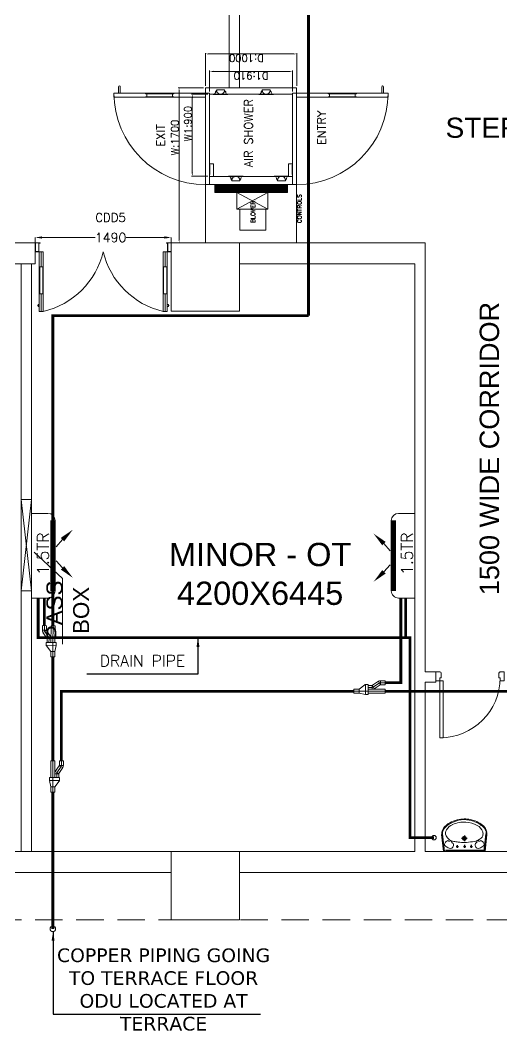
# Model space of a CAD drawing. Extents: x 3505867 to 4040009, y -660366 to -590408.
# Drawn here: x 3910577 to 3915855, y -614920 to -603838 of the extents above; entities that cross this region are included whole.
import ezdxf
from ezdxf.enums import TextEntityAlignment as Align

# ---------------------------------------------------------------- set-up
doc = ezdxf.new("R2010")
doc.units = 0
doc.header["$LTSCALE"] = 6
doc.header["$MEASUREMENT"] = 0
doc.linetypes.add('HIDDEN', pattern=[0.375, 0.25, -0.125])
doc.layers.get('0').update_dxf_attribs({"linetype": 'CONTINUOUS', "lineweight": 0})
doc.layers.get('Defpoints').update_dxf_attribs({"linetype": 'CONTINUOUS', "lineweight": 0})
for name, color, linetype, lineweight in [('1200 Door', 144, 'CONTINUOUS', 0), ('1Y-JOINT', 1, 'CONTINUOUS', 0), ('AC CKT-8', 110, 'CONTINUOUS', 0), ('AC-AHU', 7, 'CONTINUOUS', 0), ('AIR SHOWER', 7, 'CONTINUOUS', 0), ('Chajja', 7, 'CONTINUOUS', 0), ('COL', 5, 'CONTINUOUS', 0), ('DIM', 7, 'CONTINUOUS', 0), ('DOOR', 44, 'CONTINUOUS', 0), ('Double Leaf Door', 4, 'CONTINUOUS', 0), ('HTL-COPPER PIPE', 6, 'CONTINUOUS', 0), ('HVAC_HI-WALL_1.5TR', 5, 'CONTINUOUS', 0), ('M-VRF- CKT', 5, 'CONTINUOUS', 0), ('MEP_HVAC_DRAIN_PIPE', 7, 'CONTINUOUS', 0), ('MEP_HVAC_TEXT', 7, 'CONTINUOUS', 0), ('MEP_HVAC_VRF_COPPER_PIPE', 6, 'CONTINUOUS', 0), ('vrf', 6, 'CONTINUOUS', 0), ('WALL', 10, 'CONTINUOUS', 0), ('WIN', 151, 'CONTINUOUS', 0)]:
    doc.layers.add(name, color=color, linetype=linetype, lineweight=lineweight)
doc.styles.add('ARIAL', font='arial.ttf')
doc.styles.add('ROMANS', font='romans.shx')
doc.styles.get("Standard").update_dxf_attribs({"font": 'SIMPLEX'})
doc.styles.add('VERDANA', font='verdana.ttf')
doc.dimstyles.new('AEPL1', dxfattribs={"dimtxt": 100, "dimasz": 75, "dimexe": 1.25, "dimexo": 50, "dimtad": 0, "dimdec": 0, "dimtxsty": 'ROMANS', "dimcen": 2.5, "dimclrd": 7, "dimclre": 7, "dimadec": 0, "dimazin": 0, "dimtfac": 1, "dimtdec": 0, "dimtmove": 0, "dimatfit": 3, "dimfxl": 1, "dimlwd": 0, "dimlwe": 0, "dimarcsym": 0})
doc.dimstyles.new('BIGDFD', dxfattribs={"dimtxt": 8, "dimasz": 4, "dimexe": 1, "dimexo": 2, "dimtad": 1, "dimlfac": 10, "dimtxsty": 'Standard', "dimcen": 2.5, "dimclrd": 5, "dimclre": 3, "dimclrt": 1, "dimadec": 0, "dimazin": 0, "dimtfac": 1, "dimtmove": 0, "dimatfit": 3, "dimfxl": 1, "dimarcsym": 0})
doc.dimstyles.new('BIGDFD$0', dxfattribs={"dimtxt": 8, "dimasz": 4, "dimexe": 1, "dimexo": 2, "dimtad": 1, "dimlfac": 10, "dimtxsty": 'Standard', "dimcen": 2.5, "dimclrd": 5, "dimclre": 3, "dimclrt": 1, "dimadec": 0, "dimazin": 0, "dimtfac": 1, "dimtmove": 0, "dimatfit": 3, "dimfxl": 1, "dimarcsym": 0})
doc.dimstyles.new('TEXT', dxfattribs={"dimscale": 0, "dimtxt": 500, "dimasz": 100, "dimexe": 75, "dimexo": 100, "dimgap": 50, "dimtad": 0, "dimdec": 0, "dimzin": 0, "dimdsep": 46, "dimtxsty": 'ARIAL', "dimblk": 'OBLIQUE', "dimcen": 0.09, "dimdle": 100, "dimclrd": 256, "dimclre": 256, "dimclrt": 6, "dimadec": 0, "dimazin": 0, "dimtfac": 1, "dimtdec": 0, "dimtofl": 0, "dimtmove": 2, "dimatfit": 3, "dimfxl": 1, "dimfrac": 2, "dimtolj": 1, "dimtzin": 0, "dimarcsym": 0})

# ---------------------------------------------------------------- blocks, each defined once
blk = doc.blocks.new('_Oblique')
at = {"color": 0, "linetype": 'ByBlock', "lineweight": -2}
blk.add_line((-0.5, -0.5), (0.5, 0.5), dxfattribs=at)
blk = doc.blocks.new('750')
at = {"layer": 'DOOR'}
for p, q in [((-50, 705), (-47.5, 705)), ((-35, 690), (-35, 692.5)), ((-50, 45), (-47.5, 45)), ((-35, 60), (-35, 57.5)), ((50, 45), (50, 80)), ((50, 80), (675, 80)), ((50, 45), (675, 45)), ((675, 45), (675, 80))]:
    blk.add_line(p, q, dxfattribs=at)
for points in [[(15, 690), (15, 705), (50, 705), (50, 750), (-50, 750), (-50, 705)], [(-35, 690), (15, 690)], [(15, 60), (15, 45), (50, 45), (50, 0), (-50, 0), (-50, 45)], [(-35, 60), (15, 60)]]:
    blk.add_lwpolyline(points, dxfattribs=at)
for centre, start, end in [((-35, 705), 180, 270), ((-35, 45), 90, 180)]:
    blk.add_arc(centre, 12.5, start, end, dxfattribs=at)
at = {"layer": 'DOOR', "color": 145}
blk.add_arc((15, 45), 660, 0, 90, dxfattribs=at)
blk = doc.blocks.new('*D604')
at = {"layer": 'Defpoints', "color": 0, "linetype": 'ByBlock', "transparency": 16777216}
for p in [(-23015, 7717), (-24505, 7545), (-23015, 7545)]:
    blk.add_point(p, dxfattribs=at)
at = {"layer": 'DIM', "color": 7, "linetype": 'ByBlock', "lineweight": 0, "transparency": 16777216}
for p, q in [((-24505, 7595), (-24505, 7719)), ((-24430, 7717), (-23848, 7717)), ((-23090, 7717), (-23509, 7717)), ((-23015, 7595), (-23015, 7719))]:
    blk.add_line(p, q, dxfattribs=at)
at = {"layer": 'DIM', "color": 7, "linetype": 'ByBlock', "transparency": 16777216}
for points in [[(-24430, 7730), (-24430, 7705), (-24505, 7717)], [(-23090, 7730), (-23090, 7705), (-23015, 7717)]]:
    blk.add_solid(points, dxfattribs=at)
at = {"layer": 'DIM', "color": 0, "linetype": 'ByBlock', "transparency": 16777216, "insert": (-23679, 7717), "char_height": 100, "attachment_point": 5, "style": 'ROMANS'}
blk.add_mtext('1490', dxfattribs=at)
blk = doc.blocks.new('1500x2100x100 DD')
at = {"layer": 'Double Leaf Door'}
for points in [[(49, 264), (54, 264), (54, 560), (49, 560)], [(93, 560), (88, 560), (88, 264), (93, 264)], [(1407, 560), (1412, 560), (1412, 264), (1407, 264)], [(1451, 264), (1446, 264), (1446, 560), (1451, 560)]]:
    blk.add_hatch(color=6, dxfattribs=at).paths.add_polyline_path(points)
at = {"layer": 'Double Leaf Door', "color": 8}
for p, q in [((35, 697), (35, 679)), ((49, 699), (37, 699)), ((37, 677), (49, 677)), ((49, 100), (49, 754)), ((49, 754), (93, 754)), ((49, 699), (49, 677)), ((71, 560), (71, 754)), ((93, 754), (93, 100)), ((1451, 754), (1407, 754)), ((1407, 754), (1407, 100)), ((1429, 560), (1429, 754)), ((1451, 100), (1451, 754)), ((1451, 699), (1463, 699)), ((1451, 699), (1451, 677)), ((1463, 677), (1451, 677)), ((1465, 697), (1465, 679)), ((71, 100), (71, 264)), ((1429, 100), (1429, 264)), ((5, 100), (5, 0)), ((45, 100), (5, 100)), ((5, 0), (45, 0)), ((7, 98), (7, 2)), ((43, 98), (7, 98)), ((7, 2), (45, 2)), ((43, 3), (43, 98)), ((55, 3), (43, 3)), ((45, 5), (45, 100)), ((57, 5), (45, 5)), ((45, 2), (55, 2)), ((45, 0), (57, 0)), ((93, 100), (49, 100)), ((55, 2), (55, 3)), ((57, 0), (57, 5)), ((1407, 100), (1451, 100)), ((1443, 0), (1443, 5)), ((1443, 5), (1455, 5)), ((1455, 0), (1443, 0)), ((1445, 2), (1445, 3)), ((1445, 3), (1457, 3)), ((1455, 2), (1445, 2)), ((1455, 5), (1455, 100)), ((1455, 100), (1495, 100)), ((1493, 2), (1455, 2)), ((1495, 0), (1455, 0)), ((1457, 3), (1457, 98)), ((1457, 98), (1493, 98)), ((1493, 98), (1493, 2)), ((1495, 100), (1495, 0))]:
    blk.add_line(p, q, dxfattribs=at)
at = {"layer": 'Double Leaf Door', "color": 6}
for p, q in [((93, 560), (49, 560)), ((49, 560), (49, 264)), ((54, 264), (54, 560)), ((88, 264), (88, 560)), ((93, 264), (93, 560)), ((1407, 264), (1407, 560)), ((1407, 560), (1451, 560)), ((1412, 264), (1412, 560)), ((1446, 264), (1446, 560)), ((1451, 560), (1451, 264)), ((49, 264), (93, 264)), ((1451, 264), (1407, 264))]:
    blk.add_line(p, q, dxfattribs=at)
at = {"layer": 'Double Leaf Door', "color": 6, "ltscale": 100}
for p, q in [((88, 560), (88, 264)), ((1412, 560), (1412, 264))]:
    blk.add_line(p, q, dxfattribs=at)
at = {"layer": 'Double Leaf Door', "color": 6}
for points in [[(49, 560), (49, 264), (54, 264), (54, 560), (49, 560)], [(93, 560), (93, 264), (88, 264), (88, 560), (93, 560)], [(1407, 560), (1407, 264), (1412, 264), (1412, 560), (1407, 560)], [(1451, 560), (1451, 264), (1446, 264), (1446, 560), (1451, 560)]]:
    blk.add_lwpolyline(points, dxfattribs=at)
at = {"layer": 'Double Leaf Door', "ltscale": 5000}
for points in [[(49, 560), (49, 264), (54, 264), (54, 560), (49, 560)], [(1451, 560), (1451, 264), (1446, 264), (1446, 560), (1451, 560)]]:
    blk.add_lwpolyline(points, dxfattribs=at)
at = {"layer": 'Double Leaf Door', "color": 8}
for centre, radius, start, end in [((35, 688), 3.72, 90, 270), ((37, 697), 1.98, 90, 180), ((37, 679), 1.98, 180, 270), ((-111, -108), 886, 13.5745, 76.6836), ((1611, -108), 886, 103.3164, 166.4255), ((1463, 697), 1.98, 0, 90), ((1463, 679), 1.98, 270, 0), ((1465, 688), 3.72, 270, 90)]:
    blk.add_arc(centre, radius, start, end, dxfattribs=at)
blk = doc.blocks.new('*D19')
at = {"color": 3, "lineweight": -2, "transparency": 16777216}
for p, q in [((72.8, 197.7), (72.8, 215.6)), ((162.8, 197.7), (162.8, 215.6))]:
    blk.add_line(p, q, dxfattribs=at)
at = {"color": 5, "lineweight": -2, "transparency": 16777216}
blk.add_line((76.8, 214.6), (158.8, 214.6), dxfattribs=at)
at = {"color": 5, "transparency": 16777216}
for points in [[(76.8, 215.3), (76.8, 214), (72.8, 214.6)], [(158.8, 214), (158.8, 215.3), (162.8, 214.6)]]:
    blk.add_solid(points, dxfattribs=at)
at = {"layer": 'Defpoints', "color": 0, "transparency": 16777216}
for p in [(162.8, 214.6), (72.8, 195.7), (162.8, 195.7)]:
    blk.add_point(p, dxfattribs=at)
at = {"color": 1, "transparency": 16777216, "insert": (130.4, 219.4), "char_height": 8, "attachment_point": 5}
blk.add_mtext('W1:900', dxfattribs=at)
blk = doc.blocks.new('*D20')
at = {"color": 3, "lineweight": -2, "transparency": 16777216}
for p, q in [((0, 202.2), (0, 230.1)), ((170, 202.2), (170, 230.1))]:
    blk.add_line(p, q, dxfattribs=at)
at = {"color": 5, "lineweight": -2, "transparency": 16777216}
blk.add_line((166, 229.1), (4, 229.1), dxfattribs=at)
at = {"color": 5, "transparency": 16777216}
for points in [[(4, 229.7), (4, 228.4), (0, 229.1)], [(166, 228.4), (166, 229.7), (170, 229.1)]]:
    blk.add_solid(points, dxfattribs=at)
at = {"layer": 'Defpoints', "color": 0, "transparency": 16777216}
for p in [(0, 229.1), (0, 200.2), (170, 200.2)]:
    blk.add_point(p, dxfattribs=at)
at = {"color": 1, "transparency": 16777216, "insert": (115.3, 233.8), "char_height": 8, "attachment_point": 5}
blk.add_mtext('W:1700', dxfattribs=at)
blk = doc.blocks.new('nolllw new')
for p, q in [((-139, 14), (-138, 15)), ((-124, 16), (-137, 16)), ((-123, 15), (-107, -15)), ((-113, 14), (-3, 14)), ((8, 15), (-8, -15)), ((9, 16), (22, 16)), ((23, 14), (23, 16)), ((23, 14), (23, 15)), ((-100, -16), (-106, -16)), ((-15, -16), (-9, -16))]:
    blk.add_line(p, q)
at = {"color": 19}
for p, q in [((-124, 16), (-58, 16)), ((9, 16), (-58, 16)), ((-100, -34), (-15, -34))]:
    blk.add_line(p, q, dxfattribs=at)
at = {"color": 1}
for p, q in [((-75, 15), (-75, 11)), ((-41, 15), (-41, 11)), ((-100, -27), (-100, -34)), ((-15, -27), (-15, -34))]:
    blk.add_line(p, q, dxfattribs=at)
at = {"color": 3}
for p, q in [((-113, -5), (-113, -13)), ((-110, -16), (-110, -16)), ((-109, -17), (-101, -34)), ((-100, -34), (-100, -34)), ((-15, -34), (-15, -34)), ((-7, -17), (-14, -34)), ((-6, -16), (-5, -16)), ((-2, -5), (-2, -13))]:
    blk.add_line(p, q, dxfattribs=at)
for centre, radius, start, end in [((-137, 15), 1, 90, 159.381), ((-124, 15), 1, 27.8597, 90), ((9, 15), 1, 90, 152.1403), ((22, 15), 1, 20.619, 90), ((-106, -15), 1, 207.8597, 270), ((-100, -15), 1, 270, 343.3261), ((-61, -27), 40.2, 161.5212, 163.3261), ((-54, -27), 40.2, 16.6739, 18.4788), ((-15, -15), 1, 196.6739, 270), ((-9, -15), 1, 270, 332.1403)]:
    blk.add_arc(centre, radius, start, end)
at = {"color": 1}
for centre, radius, start, end in [((-61, -27), 39.2, 111.5891, 180), ((-74, 15), 0.396, 106.6984, 167.5275), ((-76, 11), 1, 291.5891, 0), ((-41, 15), 0.396, 12.4725, 73.3016), ((-40, 11), 1, 180, 248.4109), ((-54, -27), 39.2, 0, 68.4109)]:
    blk.add_arc(centre, radius, start, end, dxfattribs=at)
at = {"color": 3}
for centre, radius, start, end in [((-110, -13), 3, 180, 270), ((-110, -17), 1, 24.7129, 90), ((-100, -34), 0.5, 204.7129, 270), ((-15, -34), 0.5, 270, 335.2871), ((-6, -17), 1, 90, 155.2871), ((-5, -13), 3, 270, 0)]:
    blk.add_arc(centre, radius, start, end, dxfattribs=at)
blk = doc.blocks.new('*D22')
at = {"layer": 'AIR SHOWER', "color": 3, "lineweight": -2, "transparency": 16777216}
for p, q in [((172, 200.2), (208, 200.2)), ((172, 100.2), (208, 100.2))]:
    blk.add_line(p, q, dxfattribs=at)
at = {"layer": 'AIR SHOWER', "color": 5, "lineweight": -2, "transparency": 16777216}
blk.add_line((207, 104.2), (207, 196.2), dxfattribs=at)
at = {"layer": 'AIR SHOWER', "color": 5, "transparency": 16777216}
for points in [[(207.7, 196.2), (206.4, 196.2), (207, 200.2)], [(206.4, 104.2), (207.7, 104.2), (207, 100.2)]]:
    blk.add_solid(points, dxfattribs=at)
at = {"layer": 'Defpoints', "color": 0, "transparency": 16777216}
for p in [(170, 200.2), (207, 200.2), (170, 100.2)]:
    blk.add_point(p, dxfattribs=at)
at = {"layer": 'AIR SHOWER', "color": 1, "transparency": 16777216, "insert": (202.3, 155.3), "char_height": 8, "attachment_point": 5, "rotation": 90}
blk.add_mtext('D:1000', dxfattribs=at)
blk = doc.blocks.new('*D23')
at = {"layer": 'AIR SHOWER', "color": 3, "lineweight": -2, "transparency": 16777216}
for p, q in [((166, 195.7), (188.8, 195.7)), ((166, 104.7), (188.8, 104.7))]:
    blk.add_line(p, q, dxfattribs=at)
at = {"layer": 'AIR SHOWER', "color": 5, "lineweight": -2, "transparency": 16777216}
blk.add_line((187.8, 191.7), (187.8, 108.7), dxfattribs=at)
at = {"layer": 'AIR SHOWER', "color": 5, "transparency": 16777216}
for points in [[(188.5, 191.7), (187.2, 191.7), (187.8, 195.7)], [(187.2, 108.7), (188.5, 108.7), (187.8, 104.7)]]:
    blk.add_solid(points, dxfattribs=at)
at = {"layer": 'Defpoints', "color": 0, "transparency": 16777216}
for p in [(164, 195.7), (164, 104.7), (187.8, 104.7)]:
    blk.add_point(p, dxfattribs=at)
at = {"layer": 'AIR SHOWER', "color": 1, "transparency": 16777216, "insert": (183.1, 150.2), "char_height": 8, "attachment_point": 5, "rotation": 90}
blk.add_mtext('D1:910', dxfattribs=at)
blk = doc.blocks.new('u46')
at = {"color": 8, "lineweight": 25}
for p, q in [((-10, 228), (175, 249)), ((-10, 220), (181, 242)), ((-1, -209), (1, 209)), ((57, 81), (29, 81)), ((62, 2), (29, 2)), ((44, 93), (44, 67)), ((44, 14), (44, -13)), ((163, 3), (102, 3)), ((133, -27), (133, 33)), ((62, -73), (29, -73)), ((44, -61), (44, -87)), ((-10, -216), (181, -238)), ((-10, -224), (175, -245))]:
    blk.add_line(p, q, dxfattribs=at)
at = {"color": 8, "extrusion": (0, 0, -1)}
for centre, major_axis, start_param, end_param in [((188, 150), (0, 99.5), -0.132539, 0.848731), ((186, 148), (0.1, 94.4), -0.049658, 0.838116), ((56, 154), (0, 34), 4.33982, 5.202657), ((65, 170), (0.3, 49.2), 3.359735, 4.09512), ((145, 128), (1, 126), -1.238036, -0.892193), ((66, 199), (0, 20.7), -1.101507, 0.481509), ((62, 153), (0, 31.9), 2.620328, 3.422401), ((57, 163), (-0.3, 56.9), 0.324902, 0.965135), ((104, 118), (-0.2, 26.8), -1.278641, -0.487266), ((96, 136), (0, 7.39), -0.727724, 1.373337), ((387, 48), (0, 296), -1.495794, -1.328336), ((208, 103), (0, 110), -1.431017, -0.436146), ((110, 167), (-6.08, 6.08), 4.867594, 6.265028), ((110, 165), (5.47, 5.47), 2.097053, 3.541809), ((90, 185), (0, 17.9), 0.880684, 2.260744), ((190, 138), (0, 70.9), -0.405199, 0.56573), ((154, 79), (0, 140), 0.557563, 1.193786), ((57, 20), (0, 275), 0.806541, 1.180915), ((50, 14), (0, 294), 0.809856, 1.41441), ((13, 7), (0, 298), 1.141495, 1.637774), ((35, 3), (0, 303), 1.155365, 1.952189), ((44, 81), (0.02, 6.43), 3.139035, 9.42222), ((44, 2), (0.08, 6.43), 3.12883, 9.412015), ((820, -1), (0, 732), -1.56667, -1.474079), ((888, 37), (1, 801), 4.558159, 4.668067), ((133, 3), (0, 21.6), 3.141254, 9.424439), ((133, 3), (-0.1, 15.5), 3.145308, 9.428493), ((133, 3), (0, 10.9), 3.142047372431534, 9.42523267961112), ((72, -2), (0, 274), 1.346594, 1.865175), ((44, -73), (0.02, 6.43), 3.139035, 9.42222), ((263, -74), (0, 167), 4.181112, 4.641559), ((56, -13), (0, 287), 1.808981, 2.322804), ((62, -11), (0, 247), 1.579809, 2.112792), ((124, -52), (0, 200), 1.868215, 2.281789), ((56, -148), (0, 34), 4.222121, 5.084958), ((65, -164), (0.1, 49.2), -0.960797, -0.225412), ((145, -122), (0, 126), 4.027191, 4.373034), ((66, -193), (0, 20.7), 2.661884, 4.2449), ((62, -147), (-0.1, 31.9), -0.276767, 0.525307), ((57, -157), (0.3, 56.9), 2.176458, 2.816691), ((104, -111), (0.2, 26.8), 3.628858, 4.420234), ((97, -128), (-0.03, 8.55), 1.455188, 3.796569), ((110, -161), (-6.08, 6.08), 4.730546, 6.12798), ((111, -159), (6.17, 6.17), 4.354779, 6.027124), ((90, -178), (0, 17.9), 0.880848, 2.260908), ((193, -126), (0, 80.1), 3.554495, 4.299548), ((181, -107), (0, 94.7), 2.890537, 3.362984), ((163, -80), (0, 126), 2.054055, 2.802751), ((187, -138), (0, 106), 2.310552, 2.942572), ((172, -117), (0, 123), 2.127435, 2.640092), ((185, -162), (-0.1, 83.2), 2.850118, 3.264751), ((188, -160), (0, 78.1), 2.562376, 3.231693)]:
    blk.add_ellipse(centre, major_axis=major_axis, ratio=1, start_param=start_param, end_param=end_param, dxfattribs=at)
blk = doc.blocks.new('HI WALL SPLIT AC UNIT 1.5TR')
at = {"layer": 'HVAC_HI-WALL_1.5TR', "color": 5, "lineweight": 5}
for p, q in [((1295076, -129963), (1295847, -129963)), ((1294997, -130221), (1294997, -130042)), ((1295926, -130221), (1295926, -130042)), ((1294997, -130221), (1295926, -130221))]:
    blk.add_line(p, q, dxfattribs=at)
at = {"layer": 'HVAC_HI-WALL_1.5TR', "color": 8, "lineweight": 5}
for p, q in [((1295076, -129970), (1295847, -129970)), ((1295076, -129979), (1295847, -129979)), ((1295076, -129988), (1295847, -129988)), ((1295076, -130000), (1295847, -130000)), ((1295076, -130009), (1295847, -130009))]:
    blk.add_line(p, q, dxfattribs=at)
at = {"layer": 'HVAC_HI-WALL_1.5TR', "color": 7, "lineweight": 5}
for p, q in [((1295285, -129882), (1295363, -129952)), ((1295595, -129882), (1295517, -129952))]:
    blk.add_line(p, q, dxfattribs=at)
at = {"layer": 'HVAC_HI-WALL_1.5TR', "color": 5, "lineweight": 5}
for centre, start, end in [((1295076, -130042), 90, 180), ((1295847, -130042), 0, 90)]:
    blk.add_arc(centre, 78.8, start, end, dxfattribs=at)
at = {"layer": 'HVAC_HI-WALL_1.5TR', "color": 7, "lineweight": 5}
for points in [[(1295304, -129864), (1295266, -129901), (1295176, -129769)], [(1295576, -129864), (1295614, -129901), (1295704, -129769)]]:
    blk.add_solid(points, dxfattribs=at)
blk = doc.blocks.new('Y-JOINT')
at = {"layer": '1Y-JOINT', "extrusion": (7.0061e-12, -6.61628e-05, 1)}
for p, q in [((416463, -2646, 0), (416247, -2646, 0)), ((416247, -2646, 0), (416247, -2697, 0)), ((416247, -2671, 0), (416463, -2671, 0)), ((416463, -2697, 0), (416247, -2697, 0)), ((416310, -2755, 0), (416386, -2703, 0)), ((416408, -2748, 0), (416386, -2703, 0)), ((416412, -2747, 0), (416412, -2697, 0)), ((416463, -2697, 0), (416412, -2697, 0)), ((416412, -2722, 0), (416463, -2722, 0)), ((416463, -2757, 0), (416463, -2628, 0)), ((416463, -2628, 0), (416499, -2628, 0)), ((416499, -2757, 0), (416499, -2628, 0)), ((416579, -2646, 0), (416499, -2628, 0)), ((416579, -2697, 0), (416506, -2754, 0)), ((416306, -2756, 0), (416247, -2756, 0)), ((416247, -2772, 0), (416247, -2756, 0)), ((416247, -2756, 0), (416247, -2807, 0)), ((416247, -2781, 0), (416306, -2781, 0)), ((416306, -2807, 0), (416247, -2807, 0)), ((416306, -2756, 0), (416306, -2807, 0)), ((416310, -2755, 0), (416333, -2801, 0)), ((416321, -2778, 0), (416399, -2725, 0)), ((416333, -2801, 0), (416408, -2748, 0)), ((416463, -2747, 0), (416412, -2747, 0)), ((416463, -2757, 0), (416499, -2757, 0))]:
    blk.add_line(p, q, dxfattribs=at)
at = {"layer": '1Y-JOINT', "extrusion": (6.9964e-12, -6.61628e-05, 1)}
for p, q in [((416647, -2671, 0), (416463, -2671, 0)), ((416579, -2646, 0), (416647, -2646, 0)), ((416579, -2697, 0), (416647, -2697, 0)), ((416647, -2646, 0), (416647, -2697, 0))]:
    blk.add_line(p, q, dxfattribs=at)
at = {"layer": '1Y-JOINT'}
blk.add_line((416579, -2697, 0), (416579, -2646, 0), dxfattribs=at)
at = {"layer": '1Y-JOINT', "extrusion": (7.0061e-12, -6.61628e-05, 1)}
for centre, radius, start, end in [((416412, -2756, 0), 59.5, 90, 116.0671), ((416412, -2756, 0), 34.2, 90, 116.0671), ((416306, -2747, 0), 8.85, 270, 296.0671), ((416306, -2747, 0), 34.2, 270, 296.0671), ((416306, -2747, 0), 59.5, 270, 296.0671), ((416412, -2756, 0), 8.85, 90, 116.0671), ((416499, -2749, 0), 8.85, 270, 321.3789)]:
    blk.add_arc(centre, radius, start, end, dxfattribs=at)
blk = doc.blocks.new('A$C4D743431')
at = {"layer": 'AC CKT-8', "xscale": 0.933787291884793, "yscale": 0.933787291884793, "zscale": 0.933787291884793, "rotation": 359.9999939263457}
blk.add_blockref('Y-JOINT', (-389060, 2495, 0), dxfattribs=at)
blk = doc.blocks.new('G$C4406566D')
at = {"layer": 'M-VRF- CKT', "xscale": 0.8031807735897878, "yscale": 0.8031807735897878, "zscale": 0.8031807735897878, "rotation": 180}
blk.add_blockref('A$C4D743431', (-224.2, -88.8, 0), dxfattribs=at)
blk.add_blockref('A$C4D743431', (-224.2, -88.8, 0), dxfattribs=at)
blk = doc.blocks.new('G$C186CAD5F')
at = {"layer": 'vrf', "color": 3, "xscale": 8.96419313933734, "yscale": 8.96419313933734, "zscale": 8.96419313933734, "rotation": 270.0000005682937}
blk.add_blockref('G$C4406566D', (796, -2010, 0), dxfattribs=at)
blk = doc.blocks.new('AIR SHOWER')
at = {"layer": 'AIR SHOWER'}
h = blk.add_hatch(dxfattribs=at)
h.set_pattern_fill('ANSI37', color=256, scale=0.24, angle=180, style=0)
h.set_pattern_definition([(45, (-36516.70436, 5170.6153), (-0.538815367, 0.538815367), []), (135, (-36516.70436, 5170.6153), (-0.538815367, -0.538815367), [])])
h.paths.add_polyline_path([(63.7649, 110.1138), (54.9235, 110.1138), (54.9235, 189.8012), (63.7649, 189.8012)])
h = blk.add_hatch(dxfattribs=at)
h.set_pattern_fill('ANSI37', color=256, scale=0.24, angle=180, style=0)
h.set_pattern_definition([(45, (-52704.6564, 3586.6221), (-0.538815367, 0.538815367), []), (135, (-52704.6564, 3586.6221), (-0.538815367, -0.538815367), [])])
h.paths.add_polyline_path([(54.9235, 189.5272), (63.7649, 189.5272), (63.7649, 182.3028), (54.9235, 182.3028)])
for p, q in [((159.5, 200.2351), (159.5, 300.4701)), ((164, 300.4701), (159.5, 300.4701)), ((164, 300.4701), (164, 200.2351)), ((171.05, 295.4201), (164, 295.4201)), ((171.05, 293.5201), (164, 293.5201)), ((159.5, 265.8021), (160.1, 265.8021)), ((160.1, 234.8021), (160.1, 265.8021)), ((160.1, 264.3021), (163.4, 264.3021)), ((163.4, 265.8021), (163.4, 234.8021)), ((163.4, 265.8021), (164, 265.8021)), ((159.5, 234.8021), (160.1, 234.8021)), ((160.1, 236.3021), (163.4, 236.3021)), ((163.4, 234.8021), (164, 234.8021)), ((0, 100.2351), (0, 200.2351)), ((0, 200.2351), (170, 200.2351)), ((63.7649, 200.2351), (63.7649, 195.7351)), ((63.7649, 100.2351), (63.7649, 200.2351)), ((164, 200.2351), (164, 195.7351)), ((170, 100.2351), (170, 200.2351)), ((170, 100.2351), (170, 200.2351)), ((63.7649, 195.7351), (164, 195.7351)), ((72.7649, 195.7351), (164, 195.7351)), ((72.7649, 195.7351), (72.7649, 104.7351)), ((162.7649, 195.7351), (162.7649, 104.7351)), ((162.7649, 195.7351), (162.7649, 104.7351)), ((54.9235, 165.7555), (36.841, 131.8309)), ((54.9235, 131.8309), (36.841, 165.7555)), ((0, 100.2351), (170, 100.2351)), ((63.7649, 104.7351), (164, 104.7351)), ((63.7649, 104.7351), (63.7649, 100.2351)), ((159.5, 100.2351), (159.5, 0)), ((164, 100.2351), (164, 104.7351)), ((164, 0), (164, 100.2351)), ((159.5, 65.6681), (160.1, 65.6681)), ((160.1, 65.6681), (160.1, 34.6681)), ((160.1, 64.1681), (163.4, 64.1681)), ((163.4, 34.6681), (163.4, 65.6681)), ((163.4, 65.6681), (164, 65.6681)), ((159.5, 34.6681), (160.1, 34.6681)), ((160.1, 36.1681), (163.4, 36.1681)), ((163.4, 34.6681), (164, 34.6681)), ((164, 0), (159.5, 0)), ((171.05, 6.95), (164, 6.95)), ((171.05, 5.05), (164, 5.05))]:
    blk.add_line(p, q, dxfattribs=at)
for points in [[(63.7649, 190.0987), (54.9235, 190.0987), (54.9235, 110.1138), (63.7649, 110.1138)], [(86.4277, 195.7351), (72.7649, 195.7351), (72.7649, 191.2865), (86.4277, 191.2865)], [(74.6432, 195.334), (85.2425, 195.334), (85.2425, 195.7351), (74.6432, 195.7351)], [(36.841, 162.4912), (13.6037, 162.4912), (13.6037, 133.8537), (36.841, 133.8537)], [(54.9235, 165.7555), (36.841, 165.7555), (36.841, 131.8309), (54.9235, 131.8309)], [(22.7846, 100.2351), (32.79, 100.2351), (32.79, 100.2351), (22.7846, 100.2351)], [(22.7846, 100.2351), (34.2228, 100.2351), (34.2228, 99.8821), (22.7846, 99.8821)], [(38.3459, 100.2351), (39.8996, 100.2351), (39.8996, 99.8823), (38.3459, 99.8823)], [(86.4277, 104.7351), (72.7649, 104.7351), (72.7649, 109.1836), (86.4277, 109.1836)], [(74.6432, 105.1361), (85.2425, 105.1361), (85.2425, 104.7351), (74.6432, 104.7351)]]:
    blk.add_lwpolyline(points, close=True, dxfattribs=at)
at = {"layer": 'AIR SHOWER', "color": 19, "lineweight": 0}
for centre, start, end in [((164, 200.2351), 90, 180), ((164, 100.2351), 180, 270)]:
    blk.add_arc(centre, 100.2351, start, end, dxfattribs=at)
at = {"layer": 'AIR SHOWER'}
for centre in [(171.05, 294.4701), (171.05, 6)]:
    blk.add_arc(centre, 0.95, 270, 90, dxfattribs=at)
at = {"layer": 'AIR SHOWER', "xscale": -0.1, "yscale": 0.1, "zscale": 0.1}
for p, rotation in [((164.3039, 177.8504), 89.99999999999997), ((71.3723, 172.6198), 269.9999999999856), ((164.3039, 127.8504), 89.99999999999997), ((71.3723, 122.6198), 269.9999999999856)]:
    blk.add_blockref('nolllw new', p, dxfattribs=dict(at, rotation=rotation))
at = {"layer": 'AIR SHOWER'}
for s, height, p in [('EXIT', 9.14932, (105.2922, 244.8428)), ('AIR SHOWER', 9.14932, (82.7486, 148.4504)), ('BLOWER', 4.57466, (21.8029, 145.8279)), ('CONTROLS', 4.57466, (21.5589, 94.8755)), ('ENTRY', 9.14932, (107.2005, 68.4017))]:
    blk.add_text(s, height=height, dxfattribs=at).set_placement(p)
for base, p1, p2, angle, text, dimstyle, picture, middle in [((0, 229.071), (170, 200.2351), (0, 200.2351), 180, 'W:1700', 'BIGDFD', '*D20', (115.3408, 229.071)), ((162.7649, 214.648), (72.7649, 195.7351), (162.7649, 195.7351), 180, 'W1:900', 'BIGDFD', '*D19', (130.4357, 214.648)), ((207.0183, 200.2351), (170, 100.2351), (170, 200.2351), 90, 'D:<>', 'BIGDFD$0', '*D22', (207.0183, 155.2726))]:
    dim = blk.add_linear_dim(base=base, p1=p1, p2=p2, angle=angle, text=text, dimstyle=dimstyle, dxfattribs=at)
    dim.commit()
    dim.dimension.update_dxf_attribs({"geometry": picture, "text_midpoint": middle, "dimtype": 128})
dim = blk.add_linear_dim(base=(187.8331, 104.7351), p1=(164, 195.7351), p2=(164, 104.7351), angle=90, text='D1:<>', dimstyle='BIGDFD$0', dxfattribs=at)
dim.commit()
dim.dimension.update_dxf_attribs({"geometry": '*D23', "text_midpoint": (183.1235, 150.2351)})
blk = doc.blocks.new('CIVIL IVF')
at = {"layer": 'Chajja', "color": 8, "linetype": 'HIDDEN', "ltscale": 200}
blk.add_line((-33055, 235.2), (-10540, 235.2), dxfattribs=at)
at = {"layer": 'COL', "color": 8}
for points in [[(-23015, 7660.2), (-22265, 7660.2), (-22265, 6910.2), (-23015, 6910.2)], [(-23015, 985.2), (-22265, 985.2), (-22265, 235.2), (-23015, 235.2)]]:
    blk.add_lwpolyline(points, close=True, dxfattribs=at)
at = {"layer": 'WALL', "color": 8, "linetype": 'ByBlock'}
for p, q in [((-22380, 9360.2), (-22380, 10700.2)), ((-22265, 9360.2), (-22265, 10700.2)), ((-22265, 9360.2), (-22380, 9360.2)), ((-25370, 7660.2), (-24505, 7660.2)), ((-24505, 7660.2), (-24505, 7430.2)), ((-22265, 7660.2), (-20230, 7660.2)), ((-20230, 7660.2), (-20230, 2955.2)), ((-25370, 7430.2), (-24505, 7430.2)), ((-24660, 7430.2), (-24660, 4842.7)), ((-24545, 7430.2), (-24545, 4842.7)), ((-22265, 7430.2), (-20345, 7430.2)), ((-20345, 7430.2), (-20345, 985.2)), ((-24660, 3842.7), (-24660, 985.2)), ((-24545, 3842.7), (-24545, 985.2)), ((-20115, 2955.2), (-20230, 2955.2)), ((-20115, 2955.2), (-20115, 2840.2)), ((-20230, 2840.2), (-20230, 985.2)), ((-20115, 2840.2), (-20230, 2840.2)), ((-28190, 985.2), (-23015, 985.2)), ((-22265, 985.2), (-20345, 985.2)), ((-20230, 985.2), (-16305, 985.2)), ((-28190, 755.2), (-23015, 755.2)), ((-22265, 755.2), (-16305, 755.2))]:
    blk.add_line(p, q, dxfattribs=at)
at = {"layer": 'WIN', "color": 8, "linetype": 'Continuous'}
for p, q in [((-24545, 3842.7), (-24660, 4842.7)), ((-24660, 3842.7), (-24545, 4842.7))]:
    blk.add_line(p, q, dxfattribs=at)
blk.add_lwpolyline([(-24660, 3842.7), (-24545, 3842.7), (-24545, 4842.7), (-24660, 4842.7)], close=True, dxfattribs=at)
at = {"layer": 'AIR SHOWER', "color": 8, "xscale": 10, "yscale": 10, "zscale": 10, "rotation": 90}
blk.add_blockref('AIR SHOWER', (-20637.6, 7660.2), dxfattribs=at)
at = {"layer": 'DOOR', "color": 8, "rotation": 270}
blk.add_blockref('750', (-20115, 2905.2), dxfattribs=at)
at = {"layer": 'Double Leaf Door', "color": 8, "xscale": -1, "rotation": 180}
blk.add_blockref('1500x2100x100 DD', (-24510, 7660.2), dxfattribs=at)
at = {"layer": 'WALL', "color": 8, "linetype": 'ByBlock', "rotation": 90}
blk.add_blockref('u46', (-19799, 995.4), dxfattribs=at)
at = {"layer": '1200 Door', "color": 8, "linetype": 'ByBlock', "style": 'ROMANS'}
blk.add_text('CDD5', height=94.18, dxfattribs=at).set_placement((-23847.2, 7889.3, -35804.4))
at = {"layer": 'DIM', "color": 8, "style": 'ARIAL'}
blk.add_text('1500 WIDE CORRIDOR', height=212.5, rotation=90, dxfattribs=at).set_placement((-19357.7, 5403), align=Align.BOTTOM_CENTER)
at = {"layer": 'DIM', "color": 8, "insert": (-22040.4, 4026.8, -101230.8), "char_height": 255, "width": 2454.158, "attachment_point": 5, "style": 'ARIAL'}
blk.add_mtext('MINOR - OT\\P4200X6445', dxfattribs=at)
at = {"layer": 'DIM', "color": 8, "linetype": 'Continuous', "insert": (-24147.6, 3628.3), "char_height": 175, "width": 1149.25, "attachment_point": 5, "rotation": 90, "style": 'ARIAL'}
blk.add_mtext('PASS BOX', dxfattribs=at)
at = {"layer": 'WALL', "color": 8, "linetype": 'Continuous', "insert": (-18904.7, 9103.3), "char_height": 220.414, "width": 4941.395, "attachment_point": 5, "style": 'ARIAL'}
blk.add_mtext(' SEMI-\\PSTERILE AREA', dxfattribs=at)
at = {"layer": 'DIM', "color": 8, "linetype": 'ByBlock'}
dim = blk.add_linear_dim(base=(-23015, 7717.3), p1=(-24505, 7545.2), p2=(-23015, 7545.2), dimstyle='AEPL1', dxfattribs=at)
dim.commit()
dim.dimension.update_dxf_attribs({"geometry": '*D604', "text_midpoint": (-23678.7, 7717.3), "dimtype": 160})
at = {"layer": 'WIN', "color": 8, "linetype": 'Continuous'}
blk.add_leader([(-24516.3, 4265.3), (-24204.8, 3976.8), (-24204.8, 3259)], dimstyle='TEXT', override={"dimscale": 1, "dimtxt": 200, "dimasz": 50, "dimfxl": 0.18}, dxfattribs=at)

msp = doc.modelspace()

# ---------------------------------------------------------------- linework, layer by layer
at = {"layer": 'MEP_HVAC_DRAIN_PIPE', "linetype": 'ByBlock', "const_width": 30}
for points in [[(3910773.6, -610175.2), (3910773.6, -610610.5), (3914849.9, -610610.5), (3914849.9, -612802), (3915112, -612802)], [(3914801.9, -610610.5), (3914801.9, -610175.2)]]:
    msp.add_lwpolyline(points, dxfattribs=at)
at = {"layer": 'MEP_HVAC_DRAIN_PIPE', "linetype": 'ByBlock'}
msp.add_circle((3915112, -612802), 25, dxfattribs=at)
at = {"layer": 'MEP_HVAC_VRF_COPPER_PIPE', "color": 6, "linetype": 'ByBlock', "const_width": 30}
for points in [[(3913737, -601163.9), (3913737, -607078.2)], [(3910934.5, -610478.4), (3910934.5, -607078.2), (3913737, -607078.2)], [(3910934.5, -611960.1), (3910934.5, -610820.4)], [(3910934.5, -613803.2), (3910934.5, -612302.1)]]:
    msp.add_lwpolyline(points, dxfattribs=at)
for points, elevation in [([(3910842.4, -610477.9), (3910842.4, -610175.2)], 0), ([(3914576.4, -611102.8), (3914749.3, -611102.8), (3914749.3, -610175.2)], 0), ([(3914234.4, -611197.9), (3911028.6, -611197.9), (3911028.6, -611960.1)], -50615.4), ([(3922462.4, -611197.9), (3914576.4, -611197.9)], -50615.4)]:
    msp.add_lwpolyline(points, dxfattribs=dict(at, elevation=elevation))
at = {"layer": 'MEP_HVAC_VRF_COPPER_PIPE', "linetype": 'ByBlock'}
msp.add_circle((3910934.5, -613803.2), 30, dxfattribs=at)

# ---------------------------------------------------------------- block references
at = {"linetype": 'ByBlock'}
msp.add_blockref('CIVIL IVF', (3935247.1, -613938.4), dxfattribs=at)
at = {"layer": 'HTL-COPPER PIPE', "yscale": 0.1271654228864588, "zscale": 0.1271654228864588}
for p, xscale, rotation in [((3910934.5, -610820.4), 0.1271654228864588, 179.6773938823636), ((3914234.4, -611196.8), 0.1271654228864588, 90.00000000000001), ((3910934.5, -612302.1), -0.1271654228864588, 180)]:
    msp.add_blockref('G$C186CAD5F', p, dxfattribs=dict(at, xscale=xscale, rotation=rotation))
at = {"layer": 'HVAC_HI-WALL_1.5TR'}
for p, rotation in [((4040922.9, 685751), 270), ((3784681.3, -1905172.5), 89.99999999999999)]:
    msp.add_blockref('HI WALL SPLIT AC UNIT 1.5TR', p, dxfattribs=dict(at, rotation=rotation))

# ---------------------------------------------------------------- texts
at = {"layer": 'MEP_HVAC_TEXT', "color": 0, "char_height": 125, "attachment_point": 3, "style": 'VERDANA'}
for s, insert, rotation in [('{\\Fromans|c0;\\C256;1.5TR}', (3910764.6, -609456.3), 89.99312), ('{\\Fromans|c0;\\C256;1.5TR}', (3914754.2, -609456.3), 89.99312), ('{\\Fromans|c0;\\C256;DRAIN PIPE}', (3912386.1, -610800), 359.99312)]:
    msp.add_mtext_dynamic_manual_height_columns(s, width=1718.699, gutter_width=750, heights=[0], dxfattribs=dict(at, insert=insert, rotation=rotation))
at = {"layer": 'MEP_HVAC_TEXT', "color": 0, "linetype": 'ByBlock', "insert": (3910950.5, -614017, 0), "char_height": 150, "width": 2396.033, "attachment_point": 1, "rotation": 359.99312, "style": 'VERDANA'}
msp.add_mtext('\\pxqc;{\\C6;COPPER\\C256; PIPING GOING TO TERRACE FLOOR ODU LOCATED AT TERRACE}', dxfattribs=at)

# ---------------------------------------------------------------- leaders
at = {"layer": 'AC-AHU', "linetype": 'ByBlock'}
msp.add_leader([(3912525.7, -610610.5), (3912525.7, -611008.4), (3911305.7, -611008.4)], dimstyle='TEXT', override={"dimscale": 1, "dimtxt": 200, "dimasz": 100}, dxfattribs=at)
at = {"layer": 'MEP_HVAC_TEXT', "linetype": 'ByBlock'}
msp.add_leader([(3910937.3, -613833.2, -14384.8), (3910937.3, -614736.2, -14384.8), (3913212, -614736.2, -14384.8)], dimstyle='TEXT', override={"dimscale": 1, "dimtxt": 200}, dxfattribs=at)

doc.saveas('drawing.dxf')
